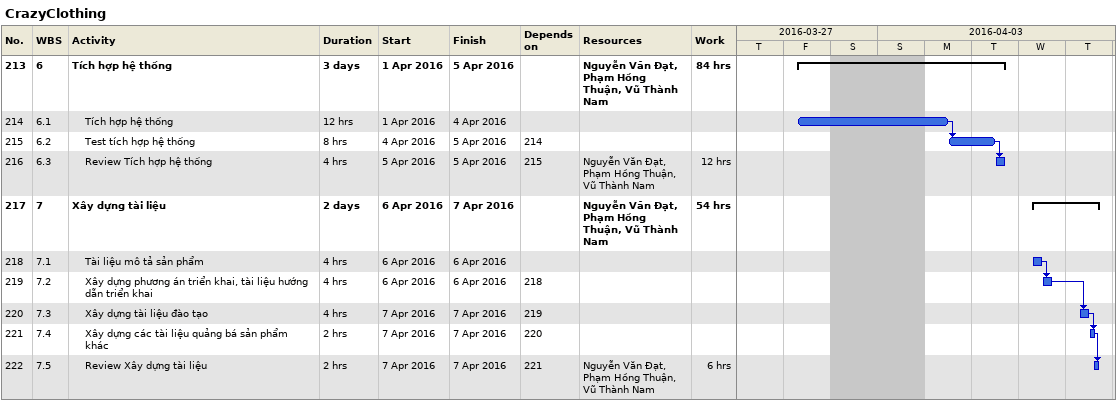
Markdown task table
CrazyClothing

| ID | WBS | Task | Duration | Start | Finish | Predecessors | Resources | Work (h) |
|---|---|---|---|---|---|---|---|---|
| 213 | 6 | **Tích hợp hệ thống** | 3d | 2016-04-01 | 2016-04-05 |  | Nguyễn Văn Đạt, Phạm Hồng Thuận, Vũ Thành Nam | 84 |
| 214 | 6.1 | Tích hợp hệ thống | 12h | 2016-04-01 | 2016-04-04 |  |  |  |
| 215 | 6.2 | Test tích hợp hệ thống | 8h | 2016-04-04 | 2016-04-05 | 214 |  |  |
| 216 | 6.3 | Review Tích hợp hệ thống | 4h | 2016-04-05 | 2016-04-05 | 215 | Nguyễn Văn Đạt, Phạm Hồng Thuận, Vũ Thành Nam | 12 |
| 217 | 7 | **Xây dựng tài liệu** | 2d | 2016-04-06 | 2016-04-07 |  | Nguyễn Văn Đạt, Phạm Hồng Thuận, Vũ Thành Nam | 54 |
| 218 | 7.1 | Tài liệu mô tả sản phẩm | 4h | 2016-04-06 | 2016-04-06 |  |  |  |
| 219 | 7.2 | Xây dựng phương án triển khai, tài liệu hướng dẫn triển khai | 4h | 2016-04-06 | 2016-04-06 | 218 |  |  |
| 220 | 7.3 | Xây dựng tài liệu đào tạo | 4h | 2016-04-07 | 2016-04-07 | 219 |  |  |
| 221 | 7.4 | Xây dựng các tài liệu quảng bá sản phẩm khác | 2h | 2016-04-07 | 2016-04-07 | 220 |  |  |
| 222 | 7.5 | Review Xây dựng tài liệu | 2h | 2016-04-07 | 2016-04-07 | 221 | Nguyễn Văn Đạt, Phạm Hồng Thuận, Vũ Thành Nam | 6 |
